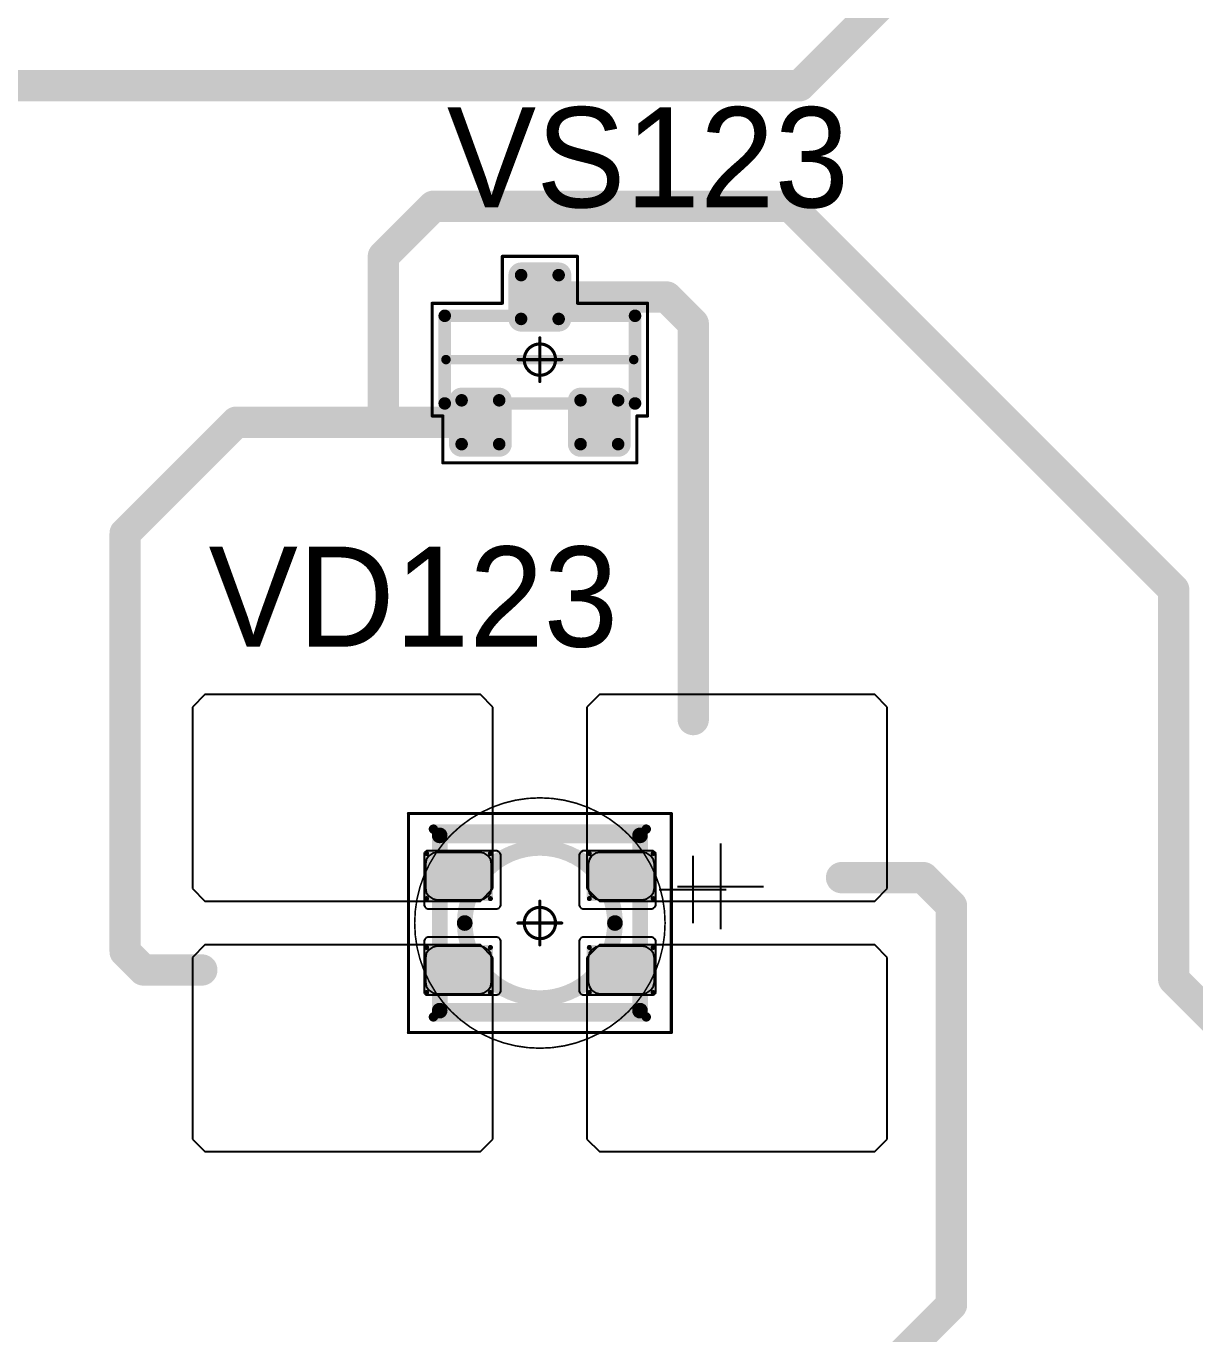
# Model space of a CAD drawing. Header units: millimetres. Extents: x 0 to 400, y 0 to 514.
# Drawn here: x 151.79 to 170.46, y 125.94 to 146.83 of the extents above; entities that cross this region are included whole.
import ezdxf

# ---------------------------------------------------------------- set-up
doc = ezdxf.new("R2010")
doc.units = ezdxf.units.MM
for name, color, linetype in [('Mechanical13', 56, 'Continuous'), ('Mechanical15', 56, 'Continuous'), ('Mechanical2', 216, 'Continuous'), ('TopLayer', 1, 'Continuous'), ('TopOverlay', 2, 'Continuous'), ('TopPaste', 8, 'Continuous'), ('TopSolder', 216, 'Continuous')]:
    doc.layers.add(name, color=color, linetype=linetype)

# ---------------------------------------------------------------- blocks, each defined once
blk = doc.blocks.new('SOT23_59')
at = {"layer": 'Mechanical13', "const_width": 0.2}
for points in [[(-0.7, 1.52), (0.7, 1.52)], [(-0.7, 1.52), (-0.7, -1.52)], [(0.7, 1.52), (0.7, -1.52)], [(-0.7, -1.52), (0.7, -1.52)]]:
    blk.add_lwpolyline(points, dxfattribs=at)
at = {"layer": 'Mechanical13', "const_width": 0.1}
for points in [[(-0.75, 1.52, 1), (-0.65, 1.52, 1)], [(-0.75, 1.52, 1), (-0.65, 1.52, 1)], [(0.65, 1.52, 1), (0.75, 1.52, 1)], [(0.65, 1.52, 1), (0.75, 1.52, 1)], [(-0.75, -1.52, 1), (-0.65, -1.52, 1)], [(-0.75, -1.52, 1), (-0.65, -1.52, 1)], [(0.65, -1.52, 1), (0.75, -1.52, 1)], [(0.65, -1.52, 1), (0.75, -1.52, 1)]]:
    blk.add_lwpolyline(points, format="xyb", close=True, dxfattribs=at)
at = {"layer": 'Mechanical15', "const_width": 0.05}
for points in [[(-0.9, 1.72), (-0.9, 1.55)], [(-0.9, 1.72), (0.9, 1.72)], [(0.9, 1.72), (0.9, 0.6)], [(-1.65, 1.55), (-1.65, -1.55)], [(-1.65, 1.55), (-0.9, 1.55)], [(0.9, 0.6), (1.65, 0.6)], [(1.65, 0.6), (1.65, -0.6)], [(0, 0.35), (0, -0.35)], [(-0.35, 0), (0.35, 0)], [(0.9, -0.6), (1.65, -0.6)], [(0.9, -0.6), (0.9, -1.72)], [(-1.65, -1.55), (-0.9, -1.55)], [(-0.9, -1.55), (-0.9, -1.72)], [(-0.9, -1.72), (0.9, -1.72)]]:
    blk.add_lwpolyline(points, dxfattribs=at)
at = {"layer": 'Mechanical15'}
for points, const_width in [([(-0.913, 1.72, 1), (-0.888, 1.72, 1)], 0.025), ([(-0.913, 1.72, 1), (-0.888, 1.72, 1)], 0.025), ([(0.888, 1.72, 1), (0.913, 1.72, 1)], 0.025), ([(0.888, 1.72, 1), (0.913, 1.72, 1)], 0.025), ([(-1.662, 1.55, 1), (-1.637, 1.55, 1)], 0.025), ([(-1.662, 1.55, 1), (-1.637, 1.55, 1)], 0.025), ([(-0.913, 1.55, 1), (-0.888, 1.55, 1)], 0.025), ([(-0.913, 1.55, 1), (-0.888, 1.55, 1)], 0.025), ([(0.888, 0.6, 1), (0.913, 0.6, 1)], 0.025), ([(0.888, 0.6, 1), (0.913, 0.6, 1)], 0.025), ([(1.637, 0.6, 1), (1.662, 0.6, 1)], 0.025), ([(1.637, 0.6, 1), (1.662, 0.6, 1)], 0.025), ([(0.25, 0, 1), (-0.25, 0, 1)], 0.05), ([(-0.012, 0.35, 1), (0.012, 0.35, 1)], 0.025), ([(-0.362, 0, 1), (-0.337, 0, 1)], 0.025), ([(-0.262, 0, 1), (-0.238, 0, 1)], 0.025), ([(0.238, 0, 1), (0.262, 0, 1)], 0.025), ([(0.337, 0, 1), (0.362, 0, 1)], 0.025), ([(-0.012, -0.35, 1), (0.012, -0.35, 1)], 0.025), ([(0.888, -0.6, 1), (0.913, -0.6, 1)], 0.025), ([(0.888, -0.6, 1), (0.913, -0.6, 1)], 0.025), ([(1.637, -0.6, 1), (1.662, -0.6, 1)], 0.025), ([(1.637, -0.6, 1), (1.662, -0.6, 1)], 0.025), ([(-1.662, -1.55, 1), (-1.637, -1.55, 1)], 0.025), ([(-1.662, -1.55, 1), (-1.637, -1.55, 1)], 0.025), ([(-0.913, -1.55, 1), (-0.888, -1.55, 1)], 0.025), ([(-0.913, -1.55, 1), (-0.888, -1.55, 1)], 0.025), ([(-0.913, -1.72, 1), (-0.888, -1.72, 1)], 0.025), ([(-0.913, -1.72, 1), (-0.888, -1.72, 1)], 0.025), ([(0.888, -1.72, 1), (0.913, -1.72, 1)], 0.025), ([(0.888, -1.72, 1), (0.913, -1.72, 1)], 0.025)]:
    blk.add_lwpolyline(points, format="xyb", close=True, dxfattribs=dict(at, const_width=const_width))
at = {"layer": 'TopLayer', "const_width": 0.1}
for points in [[(-1.4, 1.25, 1), (-1.3, 1.25, 1)], [(-0.7, 1.25, 1), (-0.6, 1.25, 1)], [(-1.4, 0.65, 1), (-1.3, 0.65, 1)], [(-0.7, 0.65, 1), (-0.6, 0.65, 1)], [(0.6, 0.3, 1), (0.7, 0.3, 1)], [(1.3, 0.3, 1), (1.4, 0.3, 1)], [(0.6, -0.3, 1), (0.7, -0.3, 1)], [(1.3, -0.3, 1), (1.4, -0.3, 1)], [(-1.4, -0.65, 1), (-1.3, -0.65, 1)], [(-0.7, -0.65, 1), (-0.6, -0.65, 1)], [(-1.4, -1.25, 1), (-1.3, -1.25, 1)], [(-0.7, -1.25, 1), (-0.6, -1.25, 1)]]:
    blk.add_lwpolyline(points, format="xyb", close=True, dxfattribs=at)
at = {"layer": 'TopLayer'}
for points in [[(-1.35, 1.35), (-1.35, 0.55), (-0.65, 1.35), (-0.65, 0.55)], [(-1.45, 1.25), (-1.45, 0.65), (-0.55, 1.25), (-0.55, 0.65)], [(0.55, 0.3), (0.55, -0.3), (1.45, 0.3), (1.45, -0.3)], [(0.65, 0.4), (0.65, -0.4), (1.35, 0.4), (1.35, -0.4)], [(-1.35, -0.55), (-1.35, -1.35), (-0.65, -0.55), (-0.65, -1.35)], [(-1.45, -0.65), (-1.45, -1.25), (-0.55, -0.65), (-0.55, -1.25)]]:
    blk.add_solid(points, dxfattribs=at)
at = {"layer": 'TopOverlay', "const_width": 0.15}
blk.add_lwpolyline([(0, 1.5), (0, -1.5)], dxfattribs=at)
at = {"layer": 'TopOverlay', "const_width": 0.075}
for points in [[(-0.038, 1.5, 1), (0.038, 1.5, 1)], [(-0.038, -1.5, 1), (0.038, -1.5, 1)]]:
    blk.add_lwpolyline(points, format="xyb", close=True, dxfattribs=at)
at = {"layer": 'TopPaste', "const_width": 0.075}
for points in [[(-1.387, 1.25, 1), (-1.313, 1.25, 1)], [(-0.687, 1.25, 1), (-0.613, 1.25, 1)], [(-1.387, 0.65, 1), (-1.313, 0.65, 1)], [(-0.687, 0.65, 1), (-0.613, 0.65, 1)], [(0.613, 0.3, 1), (0.687, 0.3, 1)], [(1.313, 0.3, 1), (1.387, 0.3, 1)], [(0.613, -0.3, 1), (0.687, -0.3, 1)], [(1.313, -0.3, 1), (1.387, -0.3, 1)], [(-1.387, -0.65, 1), (-1.313, -0.65, 1)], [(-0.687, -0.65, 1), (-0.613, -0.65, 1)], [(-1.387, -1.25, 1), (-1.313, -1.25, 1)], [(-0.687, -1.25, 1), (-0.613, -1.25, 1)]]:
    blk.add_lwpolyline(points, format="xyb", close=True, dxfattribs=at)
at = {"layer": 'TopPaste'}
for points in [[(-1.35, 1.325), (-1.35, 0.575), (-0.65, 1.325), (-0.65, 0.575)], [(-1.425, 1.25), (-1.425, 0.65), (-0.575, 1.25), (-0.575, 0.65)], [(0.575, 0.3), (0.575, -0.3), (1.425, 0.3), (1.425, -0.3)], [(0.65, 0.375), (0.65, -0.375), (1.35, 0.375), (1.35, -0.375)], [(-1.35, -0.575), (-1.35, -1.325), (-0.65, -0.575), (-0.65, -1.325)], [(-1.425, -0.65), (-1.425, -1.25), (-0.575, -0.65), (-0.575, -1.25)]]:
    blk.add_solid(points, dxfattribs=at)
at = {"layer": 'TopSolder', "const_width": 0.202}
for points in [[(-1.451, 1.25, 1), (-1.249, 1.25, 1)], [(-0.751, 1.25, 1), (-0.549, 1.25, 1)], [(-1.451, 0.65, 1), (-1.249, 0.65, 1)], [(-0.751, 0.65, 1), (-0.549, 0.65, 1)], [(0.549, 0.3, 1), (0.751, 0.3, 1)], [(1.249, 0.3, 1), (1.451, 0.3, 1)], [(0.549, -0.3, 1), (0.751, -0.3, 1)], [(1.249, -0.3, 1), (1.451, -0.3, 1)], [(-1.451, -0.65, 1), (-1.249, -0.65, 1)], [(-0.751, -0.65, 1), (-0.549, -0.65, 1)], [(-1.451, -1.25, 1), (-1.249, -1.25, 1)], [(-0.751, -1.25, 1), (-0.549, -1.25, 1)]]:
    blk.add_lwpolyline(points, format="xyb", close=True, dxfattribs=at)
at = {"layer": 'TopSolder'}
for points in [[(-1.35, 1.452), (-1.35, 0.448), (-0.65, 1.452), (-0.65, 0.448)], [(-1.552, 1.25), (-1.552, 0.65), (-0.448, 1.25), (-0.448, 0.65)], [(0.65, 0.502), (0.65, -0.502), (1.35, 0.502), (1.35, -0.502)], [(0.448, 0.3), (0.448, -0.3), (1.552, 0.3), (1.552, -0.3)], [(-1.35, -0.448), (-1.35, -1.452), (-0.65, -0.448), (-0.65, -1.452)], [(-1.552, -0.65), (-1.552, -1.25), (-0.448, -0.65), (-0.448, -1.25)]]:
    blk.add_solid(points, dxfattribs=at)
blk = doc.blocks.new('E65F_232')
at = {"layer": 'Mechanical13'}
for p, q in [((2.441, 1.071), (2.441, 0)), ((1.905, 0.536), (2.976, 0.536))]:
    blk.add_line(p, q, dxfattribs=at)
at = {"layer": 'Mechanical13', "const_width": 0.25}
for points in [[(-1.6, -1.4), (-1.6, 1.4)], [(-1.6, 1.4), (1.6, 1.4)], [(1.6, -1.4), (1.6, 1.4)], [(-1.6, -1.4), (1.6, -1.4)]]:
    blk.add_lwpolyline(points, dxfattribs=at)
at = {"layer": 'Mechanical13'}
for points, const_width in [([(-1.663, 1.4, 1), (-1.538, 1.4, 1)], 0.125), ([(-1.663, 1.4, 1), (-1.538, 1.4, 1)], 0.125), ([(1.537, 1.4, 1), (1.662, 1.4, 1)], 0.125), ([(1.537, 1.4, 1), (1.662, 1.4, 1)], 0.125), ([(1.2, 0, 1), (-1.2, 0, 1)], 0.25), ([(-1.263, 0, 1), (-1.138, 0, 1)], 0.125), ([(1.137, 0, 1), (1.262, 0, 1)], 0.125), ([(-1.663, -1.4, 1), (-1.538, -1.4, 1)], 0.125), ([(-1.663, -1.4, 1), (-1.538, -1.4, 1)], 0.125), ([(1.537, -1.4, 1), (1.662, -1.4, 1)], 0.125), ([(1.537, -1.4, 1), (1.662, -1.4, 1)], 0.125)]:
    blk.add_lwpolyline(points, format="xyb", close=True, dxfattribs=dict(at, const_width=const_width))
at = {"layer": 'Mechanical15', "const_width": 0.05}
for points in [[(-2.1, 1.75), (2.1, 1.75)], [(-2.1, -1.75), (-2.1, 1.75)], [(2.1, -1.75), (2.1, 1.75)], [(0, -0.35), (0, 0.35)], [(0, -0.35), (0, 0.35)], [(-0.35, 0), (0.35, 0)], [(-0.35, 0), (0.35, 0)], [(-2.1, -1.75), (2.1, -1.75)]]:
    blk.add_lwpolyline(points, dxfattribs=at)
at = {"layer": 'Mechanical15'}
for points, const_width in [([(-2.113, 1.75, 1), (-2.088, 1.75, 1)], 0.025), ([(-2.113, 1.75, 1), (-2.088, 1.75, 1)], 0.025), ([(2.087, 1.75, 1), (2.112, 1.75, 1)], 0.025), ([(2.087, 1.75, 1), (2.112, 1.75, 1)], 0.025), ([(0.25, 0, 1), (-0.25, 0, 1)], 0.05), ([(0.25, 0, 1), (-0.25, 0, 1)], 0.05), ([(-0.013, 0.35, 1), (0.012, 0.35, 1)], 0.025), ([(-0.013, 0.35, 1), (0.012, 0.35, 1)], 0.025), ([(-0.363, 0, 1), (-0.338, 0, 1)], 0.025), ([(-0.363, 0, 1), (-0.338, 0, 1)], 0.025), ([(-0.263, 0, 1), (-0.238, 0, 1)], 0.025), ([(-0.263, 0, 1), (-0.238, 0, 1)], 0.025), ([(0.237, 0, 1), (0.262, 0, 1)], 0.025), ([(0.237, 0, 1), (0.262, 0, 1)], 0.025), ([(0.337, 0, 1), (0.362, 0, 1)], 0.025), ([(0.337, 0, 1), (0.362, 0, 1)], 0.025), ([(-0.013, -0.35, 1), (0.012, -0.35, 1)], 0.025), ([(-0.013, -0.35, 1), (0.012, -0.35, 1)], 0.025), ([(-2.113, -1.75, 1), (-2.088, -1.75, 1)], 0.025), ([(-2.113, -1.75, 1), (-2.088, -1.75, 1)], 0.025), ([(2.087, -1.75, 1), (2.112, -1.75, 1)], 0.025), ([(2.087, -1.75, 1), (2.112, -1.75, 1)], 0.025)]:
    blk.add_lwpolyline(points, format="xyb", close=True, dxfattribs=dict(at, const_width=const_width))
at = {"layer": 'TopLayer'}
for p, q in [((-5.35, 3.65), (-5.55, 3.45)), ((-0.95, 3.65), (-5.35, 3.65)), ((-5.35, 3.65), (-5.35, 3.65)), ((-0.75, 3.45), (-0.95, 3.65)), ((0.95, 3.65), (0.75, 3.45)), ((5.35, 3.65), (0.95, 3.65)), ((0.95, 3.65), (0.95, 3.65)), ((5.55, 3.45), (5.35, 3.65)), ((-5.55, 3.45), (-5.55, 3.45)), ((-5.55, 3.45), (-5.55, 0.55)), ((-0.75, 0.55), (-0.75, 3.45)), ((0.75, 3.45), (0.75, 3.45)), ((0.75, 3.45), (0.75, 0.55)), ((5.55, 0.55), (5.55, 3.45)), ((-5.55, 0.55), (-5.35, 0.35)), ((-0.95, 0.35), (-0.75, 0.55)), ((0.75, 0.55), (0.95, 0.35)), ((5.35, 0.35), (5.55, 0.55)), ((-5.35, 0.35), (-0.95, 0.35)), ((0.95, 0.35), (5.35, 0.35)), ((-5.35, -0.35), (-5.55, -0.55)), ((-0.95, -0.35), (-5.35, -0.35)), ((-5.35, -0.35), (-5.35, -0.35)), ((-0.75, -0.55), (-0.95, -0.35)), ((0.95, -0.35), (0.75, -0.55)), ((5.35, -0.35), (0.95, -0.35)), ((0.95, -0.35), (0.95, -0.35)), ((5.55, -0.55), (5.35, -0.35)), ((-5.55, -0.55), (-5.55, -0.55)), ((-5.55, -0.55), (-5.55, -3.45)), ((-0.75, -3.45), (-0.75, -0.55)), ((0.75, -0.55), (0.75, -0.55)), ((0.75, -0.55), (0.75, -3.45)), ((5.55, -3.45), (5.55, -0.55)), ((-5.55, -3.45), (-5.35, -3.65)), ((-0.95, -3.65), (-0.75, -3.45)), ((0.75, -3.45), (0.95, -3.65)), ((5.35, -3.65), (5.55, -3.45)), ((-5.35, -3.65), (-0.95, -3.65)), ((0.95, -3.65), (5.35, -3.65))]:
    blk.add_line(p, q, dxfattribs=at)
at = {"layer": 'TopLayer', "const_width": 0.04}
for points in [[(-1.83, 1.11, 1), (-1.79, 1.11, 1)], [(-0.81, 1.11, 1), (-0.77, 1.11, 1)], [(0.77, 1.11, 1), (0.81, 1.11, 1)], [(1.79, 1.11, 1), (1.83, 1.11, 1)], [(-1.83, 0.39, 1), (-1.79, 0.39, 1)], [(-0.81, 0.39, 1), (-0.77, 0.39, 1)], [(0.77, 0.39, 1), (0.81, 0.39, 1)], [(1.79, 0.39, 1), (1.83, 0.39, 1)], [(-1.83, -0.39, 1), (-1.79, -0.39, 1)], [(-0.81, -0.39, 1), (-0.77, -0.39, 1)], [(0.77, -0.39, 1), (0.81, -0.39, 1)], [(1.79, -0.39, 1), (1.83, -0.39, 1)], [(-1.83, -1.11, 1), (-1.79, -1.11, 1)], [(-0.81, -1.11, 1), (-0.77, -1.11, 1)], [(0.77, -1.11, 1), (0.81, -1.11, 1)], [(1.79, -1.11, 1), (1.83, -1.11, 1)]]:
    blk.add_lwpolyline(points, format="xyb", close=True, dxfattribs=at)
at = {"layer": 'TopLayer'}
for points in [[(-1.85, 1.11), (-1.85, 0.39), (-0.75, 1.11), (-0.75, 0.39)], [(-1.81, 1.15), (-1.81, 0.35), (-0.79, 1.15), (-0.79, 0.35)], [(0.75, 1.11), (0.75, 0.39), (1.85, 1.11), (1.85, 0.39)], [(0.79, 1.15), (0.79, 0.35), (1.81, 1.15), (1.81, 0.35)], [(-1.85, -0.39), (-1.85, -1.11), (-0.75, -0.39), (-0.75, -1.11)], [(-1.81, -0.35), (-1.81, -1.15), (-0.79, -0.35), (-0.79, -1.15)], [(0.75, -0.39), (0.75, -1.11), (1.85, -0.39), (1.85, -1.11)], [(0.79, -0.35), (0.79, -1.15), (1.81, -0.35), (1.81, -1.15)]]:
    blk.add_solid(points, dxfattribs=at)
at = {"layer": 'TopOverlay'}
for p, q in [((2.886, 1.271), (2.886, -0.1)), ((2.2, 0.586), (3.571, 0.586))]:
    blk.add_line(p, q, dxfattribs=at)
at = {"layer": 'TopOverlay', "const_width": 0.15}
for points in [[(-1.7, 1.5), (1.7, 1.5)], [(-1.7, -1.5), (1.7, -1.5)]]:
    blk.add_lwpolyline(points, dxfattribs=at)
at = {"layer": 'TopOverlay', "const_width": 0.075}
for points in [[(-1.738, 1.5, 1), (-1.663, 1.5, 1)], [(1.662, 1.5, 1), (1.737, 1.5, 1)], [(-1.738, -1.5, 1), (-1.663, -1.5, 1)], [(1.662, -1.5, 1), (1.737, -1.5, 1)]]:
    blk.add_lwpolyline(points, format="xyb", close=True, dxfattribs=at)
at = {"layer": 'TopPaste'}
for p, q in [((-1.773, 1.073), (-1.814, 1.011)), ((-1.711, 1.114), (-1.773, 1.073)), ((-1.638, 1.129), (-1.711, 1.114)), ((-0.963, 1.129), (-1.638, 1.129)), ((-0.889, 1.114), (-0.963, 1.129)), ((-0.827, 1.073), (-0.889, 1.114)), ((-0.786, 1.011), (-0.827, 1.073)), ((0.827, 1.073), (0.786, 1.011)), ((0.889, 1.114), (0.827, 1.073)), ((0.962, 1.129), (0.889, 1.114)), ((1.637, 1.129), (0.962, 1.129)), ((1.711, 1.114), (1.637, 1.129)), ((1.773, 1.073), (1.711, 1.114)), ((1.814, 1.011), (1.773, 1.073)), ((-1.814, 1.011), (-1.829, 0.938)), ((-1.829, 0.938), (-1.829, 0.563)), ((-0.771, 0.938), (-0.786, 1.011)), ((-0.771, 0.563), (-0.771, 0.938)), ((0.786, 1.011), (0.771, 0.938)), ((0.771, 0.938), (0.771, 0.563)), ((1.829, 0.938), (1.814, 1.011)), ((1.829, 0.563), (1.829, 0.938)), ((-1.829, 0.563), (-1.814, 0.489)), ((-1.814, 0.489), (-1.773, 0.427)), ((-1.773, 0.427), (-1.711, 0.386)), ((-0.889, 0.386), (-0.827, 0.427)), ((-0.827, 0.427), (-0.786, 0.489)), ((-0.786, 0.489), (-0.771, 0.563)), ((0.771, 0.563), (0.786, 0.489)), ((0.786, 0.489), (0.827, 0.427)), ((0.827, 0.427), (0.889, 0.386)), ((1.711, 0.386), (1.773, 0.427)), ((1.773, 0.427), (1.814, 0.489)), ((1.814, 0.489), (1.829, 0.563)), ((-1.711, 0.386), (-1.638, 0.371)), ((-1.638, 0.371), (-0.963, 0.371)), ((-0.963, 0.371), (-0.889, 0.386)), ((0.889, 0.386), (0.962, 0.371)), ((0.962, 0.371), (1.637, 0.371)), ((1.637, 0.371), (1.711, 0.386)), ((-1.711, -0.386), (-1.773, -0.427)), ((-1.638, -0.371), (-1.711, -0.386)), ((-0.963, -0.371), (-1.638, -0.371)), ((-0.889, -0.386), (-0.963, -0.371)), ((-0.827, -0.427), (-0.889, -0.386)), ((0.889, -0.386), (0.827, -0.427)), ((0.962, -0.371), (0.889, -0.386)), ((1.637, -0.371), (0.962, -0.371)), ((1.711, -0.386), (1.637, -0.371)), ((1.773, -0.427), (1.711, -0.386)), ((-1.814, -0.489), (-1.829, -0.563)), ((-1.829, -0.563), (-1.829, -0.938)), ((-1.773, -0.427), (-1.814, -0.489)), ((-0.786, -0.489), (-0.827, -0.427)), ((-0.771, -0.563), (-0.786, -0.489)), ((-0.771, -0.938), (-0.771, -0.563)), ((0.786, -0.489), (0.771, -0.563)), ((0.771, -0.563), (0.771, -0.938)), ((0.827, -0.427), (0.786, -0.489)), ((1.814, -0.489), (1.773, -0.427)), ((1.829, -0.563), (1.814, -0.489)), ((1.829, -0.938), (1.829, -0.563)), ((-1.829, -0.938), (-1.814, -1.011)), ((-1.814, -1.011), (-1.773, -1.073)), ((-0.827, -1.073), (-0.786, -1.011)), ((-0.786, -1.011), (-0.771, -0.938)), ((0.771, -0.938), (0.786, -1.011)), ((0.786, -1.011), (0.827, -1.073)), ((1.773, -1.073), (1.814, -1.011)), ((1.814, -1.011), (1.829, -0.938)), ((-1.773, -1.073), (-1.711, -1.114)), ((-1.711, -1.114), (-1.638, -1.129)), ((-1.638, -1.129), (-0.963, -1.129)), ((-0.963, -1.129), (-0.889, -1.114)), ((-0.889, -1.114), (-0.827, -1.073)), ((0.827, -1.073), (0.889, -1.114)), ((0.889, -1.114), (0.962, -1.129)), ((0.962, -1.129), (1.637, -1.129)), ((1.637, -1.129), (1.711, -1.114)), ((1.711, -1.114), (1.773, -1.073))]:
    blk.add_line(p, q, dxfattribs=at)
at = {"layer": 'TopSolder'}
for p, q in [((-1.842, 1.129), (-1.85, 1.111)), ((-1.85, 1.111), (-1.85, 1.101)), ((-1.85, 1.101), (-1.85, 1.101)), ((-1.85, 1.101), (-1.85, 0.301)), ((-1.828, 1.143), (-1.842, 1.129)), ((-1.81, 1.151), (-1.828, 1.143)), ((-1.8, 1.151), (-1.81, 1.151)), ((-0.7, 1.151), (-1.8, 1.151)), ((-0.685, 1.151), (-0.7, 1.151)), ((-0.7, 1.151), (-0.7, 1.151)), ((-0.658, 1.139), (-0.685, 1.151)), ((-0.636, 1.118), (-0.658, 1.139)), ((-0.625, 1.09), (-0.636, 1.118)), ((-0.625, 1.076), (-0.625, 1.09)), ((-0.625, 0.301), (-0.625, 1.076)), ((0.636, 1.118), (0.625, 1.09)), ((0.625, 1.09), (0.625, 1.076)), ((0.625, 1.076), (0.625, 1.076)), ((0.625, 1.076), (0.625, 0.301)), ((0.657, 1.139), (0.636, 1.118)), ((0.685, 1.151), (0.657, 1.139)), ((0.7, 1.151), (0.685, 1.151)), ((1.8, 1.151), (0.7, 1.151)), ((1.81, 1.151), (1.8, 1.151)), ((1.8, 1.151), (1.8, 1.151)), ((1.828, 1.143), (1.81, 1.151)), ((1.842, 1.129), (1.828, 1.143)), ((1.85, 1.111), (1.842, 1.129)), ((1.85, 1.101), (1.85, 1.111)), ((1.85, 0.301), (1.85, 1.101)), ((-1.85, 0.301), (-1.85, 0.286)), ((-1.85, 0.286), (-1.839, 0.258)), ((-1.839, 0.258), (-1.818, 0.237)), ((-1.818, 0.237), (-1.79, 0.226)), ((-1.79, 0.226), (-1.775, 0.226)), ((-1.775, 0.226), (-1.775, 0.226)), ((-1.775, 0.226), (-0.7, 0.226)), ((-0.7, 0.226), (-0.685, 0.226)), ((-0.685, 0.226), (-0.658, 0.237)), ((-0.658, 0.237), (-0.636, 0.258)), ((-0.636, 0.258), (-0.625, 0.286)), ((-0.625, 0.286), (-0.625, 0.301)), ((-0.625, 0.301), (-0.625, 0.301)), ((0.625, 0.301), (0.625, 0.286)), ((0.625, 0.286), (0.636, 0.258)), ((0.636, 0.258), (0.657, 0.237)), ((0.657, 0.237), (0.685, 0.226)), ((0.685, 0.226), (0.7, 0.226)), ((0.7, 0.226), (0.7, 0.226)), ((0.7, 0.226), (1.775, 0.226)), ((1.775, 0.226), (1.79, 0.226)), ((1.79, 0.226), (1.817, 0.237)), ((1.817, 0.237), (1.839, 0.258)), ((1.839, 0.258), (1.85, 0.286)), ((1.85, 0.286), (1.85, 0.301)), ((1.85, 0.301), (1.85, 0.301)), ((-1.839, -0.257), (-1.85, -0.285)), ((-1.85, -0.285), (-1.85, -0.299)), ((-1.85, -0.299), (-1.85, -0.299)), ((-1.85, -0.299), (-1.85, -1.099)), ((-1.818, -0.236), (-1.839, -0.257)), ((-1.79, -0.224), (-1.818, -0.236)), ((-1.775, -0.224), (-1.79, -0.224)), ((-0.7, -0.224), (-1.775, -0.224)), ((-0.685, -0.224), (-0.7, -0.224)), ((-0.7, -0.224), (-0.7, -0.224)), ((-0.658, -0.236), (-0.685, -0.224)), ((-0.636, -0.257), (-0.658, -0.236)), ((-0.625, -0.285), (-0.636, -0.257)), ((-0.625, -0.299), (-0.625, -0.285)), ((-0.625, -1.074), (-0.625, -0.299)), ((0.636, -0.257), (0.625, -0.285)), ((0.625, -0.285), (0.625, -0.299)), ((0.625, -0.299), (0.625, -0.299)), ((0.625, -0.299), (0.625, -1.074)), ((0.657, -0.236), (0.636, -0.257)), ((0.685, -0.224), (0.657, -0.236)), ((0.7, -0.224), (0.685, -0.224)), ((1.775, -0.224), (0.7, -0.224)), ((1.79, -0.224), (1.775, -0.224)), ((1.775, -0.224), (1.775, -0.224)), ((1.817, -0.236), (1.79, -0.224)), ((1.839, -0.257), (1.817, -0.236)), ((1.85, -0.285), (1.839, -0.257)), ((1.85, -0.299), (1.85, -0.285)), ((1.85, -1.099), (1.85, -0.299)), ((-1.85, -1.099), (-1.85, -1.109)), ((-1.85, -1.109), (-1.842, -1.128)), ((-1.842, -1.128), (-1.828, -1.142)), ((-1.828, -1.142), (-1.81, -1.149)), ((-1.81, -1.149), (-1.8, -1.149)), ((-1.8, -1.149), (-0.7, -1.149)), ((-1.8, -1.149), (-1.8, -1.149)), ((-0.7, -1.149), (-0.685, -1.149)), ((-0.685, -1.149), (-0.658, -1.138)), ((-0.658, -1.138), (-0.636, -1.117)), ((-0.636, -1.117), (-0.625, -1.089)), ((-0.625, -1.089), (-0.625, -1.074)), ((-0.625, -1.074), (-0.625, -1.074)), ((0.625, -1.074), (0.625, -1.089)), ((0.625, -1.089), (0.636, -1.117)), ((0.636, -1.117), (0.657, -1.138)), ((0.657, -1.138), (0.685, -1.149)), ((0.685, -1.149), (0.7, -1.149)), ((0.7, -1.149), (1.8, -1.149)), ((0.7, -1.149), (0.7, -1.149)), ((1.8, -1.149), (1.81, -1.149)), ((1.81, -1.149), (1.828, -1.142)), ((1.828, -1.142), (1.842, -1.128)), ((1.842, -1.128), (1.85, -1.109)), ((1.85, -1.109), (1.85, -1.099)), ((1.85, -1.099), (1.85, -1.099))]:
    blk.add_line(p, q, dxfattribs=at)

msp = doc.modelspace()

# ---------------------------------------------------------------- linework, layer by layer
at = {"layer": 'Mechanical2'}
for points, const_width in [([(162, 132.5, 1), (158, 132.5, 1)], 0.0254), ([(160, 134.5, 1), (160, 134.5, 1)], 0.0005), ([(157.994, 132.5, 1), (158.006, 132.5, 1)], 0.0127), ([(158, 132.5, 1), (158, 132.5, 1)], 0.0005), ([(161.994, 132.5, 1), (162.006, 132.5, 1)], 0.0127), ([(162, 132.5, 1), (162, 132.5, 1)], 0.0005), ([(160, 130.5, 1), (160, 130.5, 1)], 0.0005)]:
    msp.add_lwpolyline(points, format="xyb", close=True, dxfattribs=dict(at, const_width=const_width))
at = {"layer": 'Mechanical2', "const_width": 0.001}
for points in [[(160, 130.5), (160, 134.5)], [(158, 132.5), (162, 132.5)]]:
    msp.add_lwpolyline(points, dxfattribs=at)
at = {"layer": 'TopLayer', "const_width": 0.5}
for points in [[(164.15, 145.875), (166.45, 148.175)], [(140.575, 145.875), (164.15, 145.875)], [(157.5, 143.15), (158.3, 143.95)], [(158.3, 143.95), (164, 143.95)], [(164, 143.95), (170.125, 137.825)], [(157.5, 140.5), (157.5, 143.15)], [(160, 142.5), (162.025, 142.5)], [(162.025, 142.5), (162.45, 142.075)], [(162.45, 135.75), (162.45, 142.075)], [(153.375, 138.725), (155.15, 140.5)], [(155.15, 140.5), (157.5, 140.5)], [(157.5, 140.5), (159.05, 140.5)], [(153.375, 132.043), (153.375, 138.725)], [(170.125, 131.6), (170.125, 137.825)], [(164.819, 133.225), (166.125, 133.225)], [(166.125, 133.225), (166.575, 132.775)], [(166.575, 126.4), (166.575, 132.775)], [(153.375, 132.043), (153.668, 131.75)], [(153.668, 131.75), (154.6, 131.75)], [(170.125, 131.6), (173.85, 127.875)], [(165.65, 125.475), (166.575, 126.4)]]:
    msp.add_lwpolyline(points, dxfattribs=at)
at = {"layer": 'TopLayer', "const_width": 0.25}
for points in [[(164.025, 145.875, 1), (164.275, 145.875, 1)], [(164.025, 145.875, 1), (164.275, 145.875, 1)], [(158.175, 143.95, 1), (158.425, 143.95, 1)], [(158.175, 143.95, 1), (158.425, 143.95, 1)], [(163.875, 143.95, 1), (164.125, 143.95, 1)], [(163.875, 143.95, 1), (164.125, 143.95, 1)], [(157.375, 143.15, 1), (157.625, 143.15, 1)], [(157.375, 143.15, 1), (157.625, 143.15, 1)], [(159.875, 142.5, 1), (160.125, 142.5, 1)], [(161.9, 142.5, 1), (162.15, 142.5, 1)], [(161.9, 142.5, 1), (162.15, 142.5, 1)], [(162.325, 142.075, 1), (162.575, 142.075, 1)], [(162.325, 142.075, 1), (162.575, 142.075, 1)], [(155.025, 140.5, 1), (155.275, 140.5, 1)], [(155.025, 140.5, 1), (155.275, 140.5, 1)], [(157.375, 140.5, 1), (157.625, 140.5, 1)], [(157.375, 140.5, 1), (157.625, 140.5, 1)], [(157.375, 140.5, 1), (157.625, 140.5, 1)], [(158.925, 140.5, 1), (159.175, 140.5, 1)], [(153.25, 138.725, 1), (153.5, 138.725, 1)], [(153.25, 138.725, 1), (153.5, 138.725, 1)], [(170, 137.825, 1), (170.25, 137.825, 1)], [(170, 137.825, 1), (170.25, 137.825, 1)], [(162.325, 135.75, 1), (162.575, 135.75, 1)], [(164.694, 133.225, 1), (164.944, 133.225, 1)], [(166, 133.225, 1), (166.25, 133.225, 1)], [(166, 133.225, 1), (166.25, 133.225, 1)], [(166.45, 132.775, 1), (166.7, 132.775, 1)], [(166.45, 132.775, 1), (166.7, 132.775, 1)], [(153.25, 132.043, 1), (153.5, 132.043, 1)], [(153.25, 132.043, 1), (153.5, 132.043, 1)], [(153.543, 131.75, 1), (153.793, 131.75, 1)], [(153.543, 131.75, 1), (153.793, 131.75, 1)], [(154.475, 131.75, 1), (154.725, 131.75, 1)], [(170, 131.6, 1), (170.25, 131.6, 1)], [(170, 131.6, 1), (170.25, 131.6, 1)], [(166.45, 126.4, 1), (166.7, 126.4, 1)], [(166.45, 126.4, 1), (166.7, 126.4, 1)]]:
    msp.add_lwpolyline(points, format="xyb", close=True, dxfattribs=at)

# ---------------------------------------------------------------- block references
for name, p, rotation in [('SOT23_59', (160, 141.5), 90), ('E65F_232', (160, 132.5), 360)]:
    msp.add_blockref(name, p, dxfattribs=dict(rotation=rotation))

# ---------------------------------------------------------------- texts
at = {"layer": 'TopOverlay'}
for s, p in [('VS123', (158.514, 143.932)), ('VD123', (154.708, 136.914))]:
    msp.add_text(s, height=1.6, dxfattribs=at).set_placement(p)

doc.saveas('drawing.dxf')
